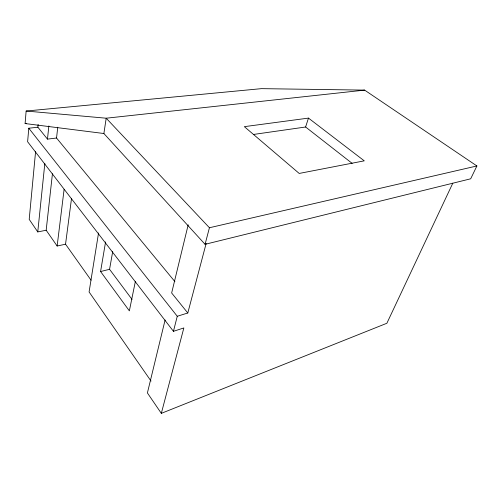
<?xml version="1.0" encoding="UTF-8"?>
<svg xmlns="http://www.w3.org/2000/svg" width="502" height="502" viewBox="0 0 502 502"><rect width="100%" height="100%" fill="white"/><g stroke="black" fill="none" stroke-linecap="round" stroke-linejoin="round"><path stroke-width="0.75" d="M25.1 123.548L26.135 111.042L261.473 88.647L364.621 90.115L476.9 165.961L470.681 178.8L205.073 244.317L103.883 133.513L25.1 123.548L26.656 123.385M174.897 281.622L56.544 138.025L47.483 139.123L37.876 127.219L28.79 128.223L27.616 141.746L173.441 331.32L183.851 327.944L161.318 413.353L386.879 323.257L452.804 183.18M35.586 151.56L29.204 219.355L37.763 231.924L46.171 230.242L57.14 246.018L65.542 244.204L91.075 280.198M37.876 127.219L38.139 124.465M37.763 231.924L44.835 163.439M47.483 139.123L48.851 125.939M46.171 230.242L52.434 173.78M56.544 138.025L57.743 127.238M57.14 246.018L64.118 189.31M65.542 244.204L71.497 198.654M103.883 133.513L106.198 118.208L364.621 90.115M98.549 232.934L89.086 291.963L151.033 381.068M135.377 281.396L129.359 310.87L100.582 271.532L105.571 241.926M132.032 299.405L109.568 269.304L112.699 251.577M165.102 320L147.406 392.934L161.318 413.353M188.187 224.814L171.653 292.986L187.798 312.997L177.262 316.266L173.441 331.32M205.073 244.317L209.428 227.745L106.198 118.208L26.135 111.042M187.798 312.997L206.178 243.351M253.322 134.473L305.605 127.006L308.479 118.102L364.264 160.841L299.198 173.441L244.348 126.655L308.479 118.102M100.582 271.532L109.568 269.304M209.428 227.745L476.9 165.961M305.605 127.006L352.147 163.376M28.79 128.223L177.262 316.266"/></g></svg>
